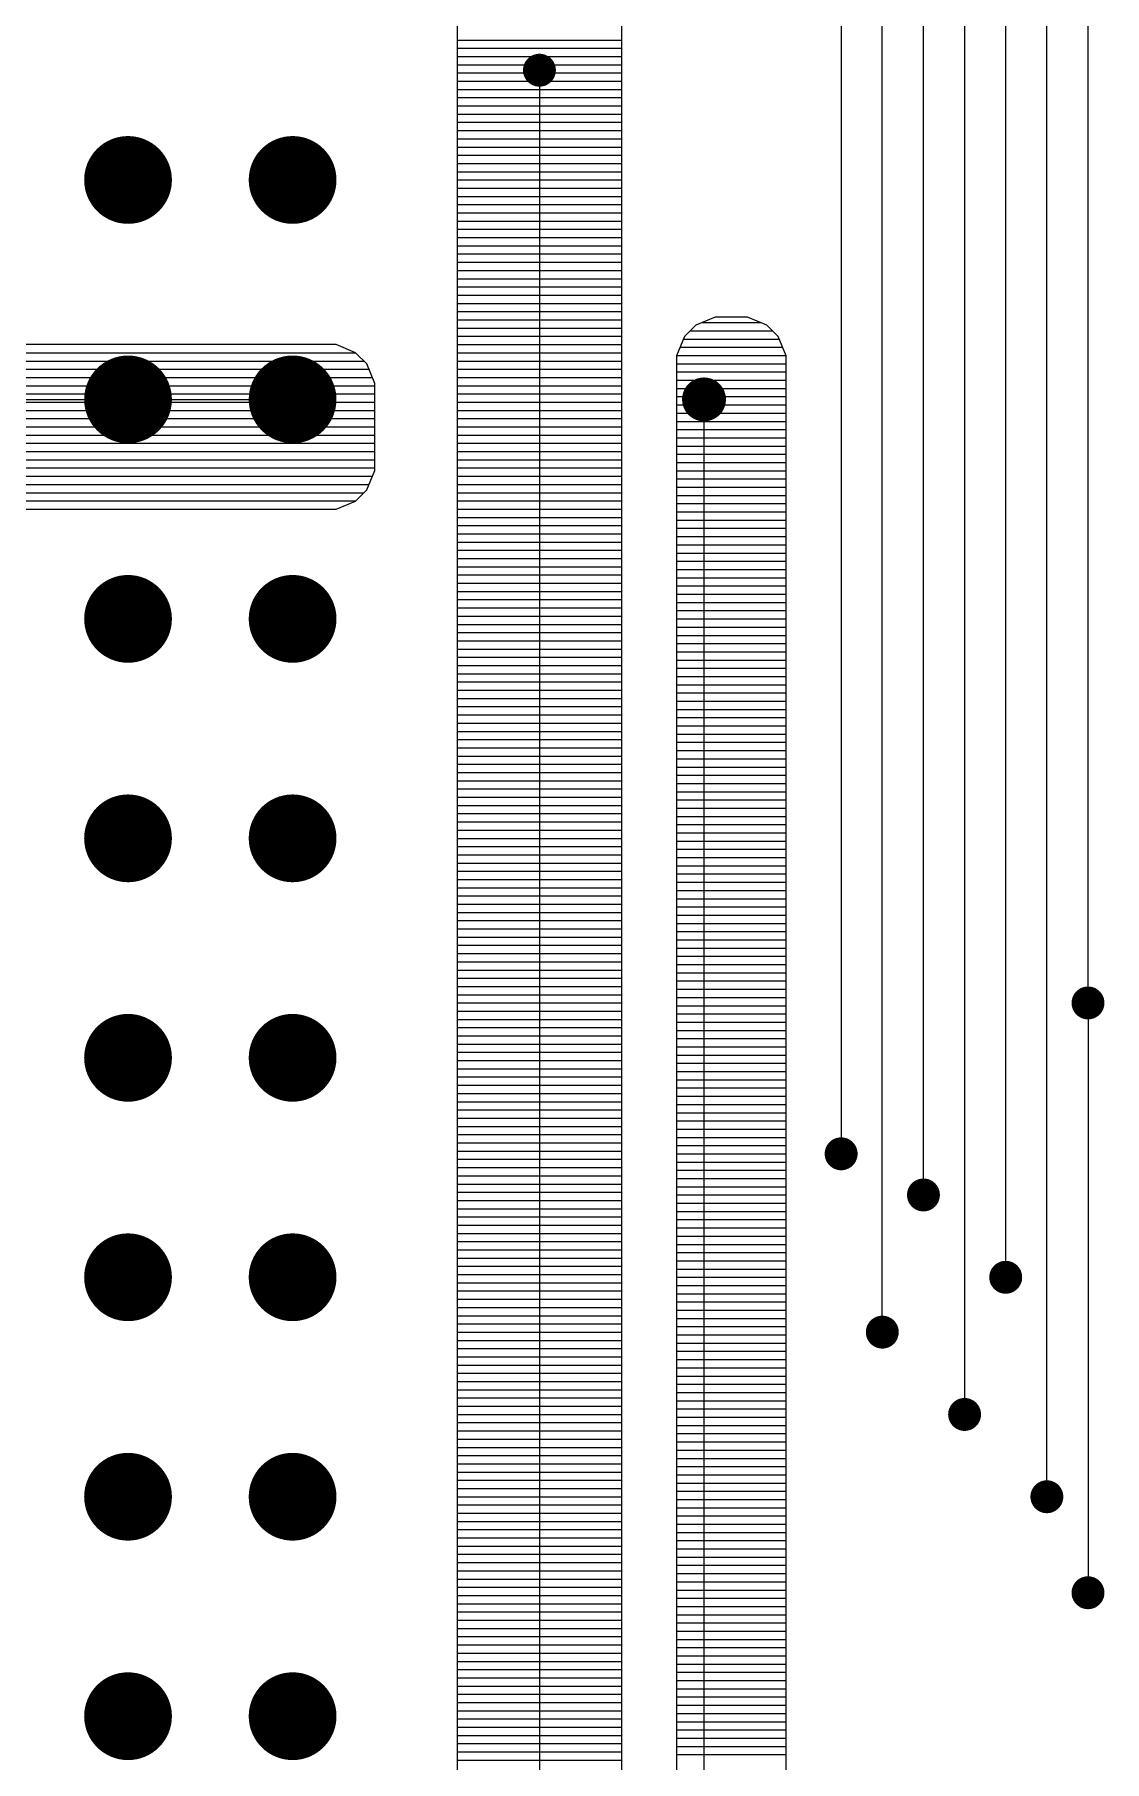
# Model space of a CAD drawing. Extents: x 295 to 953, y 10 to 290.
# Drawn here: x 616.04 to 640.81, y 160.73 to 200.7 of the extents above; entities that cross this region are included whole.
import ezdxf

# ---------------------------------------------------------------- set-up
doc = ezdxf.new("R2010")
doc.units = 0
doc.header["$LTSCALE"] = 5
doc.header["$MEASUREMENT"] = 0
doc.layers.get('0').update_dxf_attribs({"linetype": 'CONTINUOUS', "lineweight": 25})
doc.layers.add('DV-ABPB-A4_IN1', color=4, linetype='CONTINUOUS')

msp = doc.modelspace()

# ---------------------------------------------------------------- linework, layer by layer
at = {"color": 7}
for points, const_width in [([(627.534, 199.873, 1), (627.915, 199.873, 1)], 0.381), ([(617.692, 197.333, 1), (618.708, 197.333, 1)], 1.016), ([(621.502, 197.333, 1), (622.518, 197.333, 1)], 1.016), ([(617.692, 192.253, 1), (618.708, 192.253, 1)], 1.016), ([(621.502, 192.253, 1), (622.518, 192.253, 1)], 1.016), ([(631.281, 192.253, 1), (631.789, 192.253, 1)], 0.508), ([(617.692, 187.173, 1), (618.708, 187.173, 1)], 1.016), ([(621.502, 187.173, 1), (622.518, 187.173, 1)], 1.016), ([(617.692, 182.093, 1), (618.708, 182.093, 1)], 1.016), ([(621.502, 182.093, 1), (622.518, 182.093, 1)], 1.016), ([(640.234, 178.283, 1), (640.615, 178.283, 1)], 0.381), ([(617.692, 177.013, 1), (618.708, 177.013, 1)], 1.016), ([(621.502, 177.013, 1), (622.518, 177.013, 1)], 1.016), ([(634.519, 174.791, 1), (634.9, 174.791, 1)], 0.381), ([(636.424, 173.838, 1), (636.805, 173.838, 1)], 0.381), ([(617.692, 171.933, 1), (618.708, 171.933, 1)], 1.016), ([(621.502, 171.933, 1), (622.518, 171.933, 1)], 1.016), ([(638.329, 171.933, 1), (638.71, 171.933, 1)], 0.381), ([(635.472, 170.663, 1), (635.853, 170.663, 1)], 0.381), ([(637.377, 168.758, 1), (637.758, 168.758, 1)], 0.381), ([(617.692, 166.853, 1), (618.708, 166.853, 1)], 1.016), ([(621.502, 166.853, 1), (622.518, 166.853, 1)], 1.016), ([(639.282, 166.853, 1), (639.663, 166.853, 1)], 0.381), ([(640.234, 164.631, 1), (640.615, 164.631, 1)], 0.381), ([(617.692, 161.773, 1), (618.708, 161.773, 1)], 1.016), ([(621.502, 161.773, 1), (622.518, 161.773, 1)], 1.016)]:
    msp.add_lwpolyline(points, format="xyb", close=True, dxfattribs=dict(at, const_width=const_width))
at = {"layer": 'DV-ABPB-A4_IN1', "color": 7}
for p, q in [((640.425, 178.283), (640.425, 210.033)), ((639.472, 166.853), (639.472, 209.398)), ((638.52, 171.933), (638.52, 208.763)), ((637.567, 208.128), (637.567, 168.758)), ((636.615, 173.838), (636.615, 207.493)), ((635.662, 170.663), (635.662, 206.858)), ((634.71, 206.223), (634.71, 174.791)), ((625.82, 205.324), (625.82, 192.253)), ((629.63, 196.063), (629.627, 205.324)), ((625.82, 200.572), (629.627, 200.572)), ((625.82, 200.381), (629.627, 200.381)), ((625.82, 200.191), (629.627, 200.191)), ((625.82, 200), (629.627, 200)), ((627.725, 199.873), (627.725, 138.913)), ((625.82, 199.81), (629.627, 199.81)), ((625.82, 199.619), (629.627, 199.619)), ((625.82, 199.429), (629.627, 199.429)), ((625.82, 199.238), (629.627, 199.238)), ((625.82, 199.048), (629.627, 199.048)), ((625.82, 198.857), (629.627, 198.857)), ((625.82, 198.667), (629.627, 198.667)), ((625.82, 198.476), (629.627, 198.476)), ((625.82, 198.286), (629.627, 198.286)), ((625.82, 198.095), (629.627, 198.095)), ((625.82, 197.905), (629.627, 197.905)), ((625.82, 197.714), (629.627, 197.714)), ((625.82, 197.524), (629.627, 197.524)), ((625.82, 197.333), (629.627, 197.333)), ((625.82, 197.143), (629.627, 197.143)), ((625.82, 196.952), (629.627, 196.952)), ((625.82, 196.762), (629.627, 196.762)), ((625.82, 196.571), (629.627, 196.571)), ((625.82, 196.381), (629.627, 196.381)), ((625.82, 196.19), (629.627, 196.19)), ((625.82, 196), (629.63, 196)), ((629.63, 179.553), (629.63, 196.063)), ((625.82, 195.809), (629.63, 195.809)), ((625.82, 195.619), (629.63, 195.619)), ((625.82, 195.428), (629.63, 195.428)), ((625.82, 195.238), (629.63, 195.238)), ((625.82, 195.047), (629.63, 195.047)), ((625.82, 194.857), (629.63, 194.857)), ((625.82, 194.666), (629.63, 194.666)), ((625.82, 194.476), (629.63, 194.476)), ((625.82, 194.285), (629.63, 194.285)), ((625.82, 194.095), (629.63, 194.095)), ((625.82, 193.904), (629.63, 193.904)), ((631.347, 193.97), (631.085, 193.709)), ((631.796, 194.158), (631.347, 193.97)), ((631.489, 194.031), (632.848, 194.031)), ((632.541, 194.158), (631.796, 194.158)), ((632.99, 193.97), (632.541, 194.158)), ((633.252, 193.709), (632.99, 193.97)), ((623.016, 193.523), (614.016, 193.523)), ((623.465, 193.335), (623.016, 193.523)), ((625.82, 193.714), (629.63, 193.714)), ((625.82, 193.523), (629.63, 193.523)), ((631.085, 193.709), (630.9, 193.259)), ((631.06, 193.65), (633.277, 193.65)), ((631.217, 193.841), (633.12, 193.841)), ((633.44, 193.259), (633.252, 193.709)), ((579.084, 193.142), (623.658, 193.142)), ((579.274, 193.333), (623.468, 193.333)), ((623.727, 193.074), (623.465, 193.335)), ((623.912, 192.624), (623.727, 193.074)), ((625.82, 193.333), (629.63, 193.333)), ((625.82, 193.142), (629.63, 193.142)), ((630.9, 193.259), (630.9, 188.443)), ((630.9, 193.079), (633.44, 193.079)), ((630.902, 193.269), (633.435, 193.269)), ((630.981, 193.46), (633.356, 193.46)), ((633.44, 182.093), (633.44, 193.259)), ((578.886, 192.761), (623.856, 192.761)), ((578.964, 192.952), (623.778, 192.952)), ((625.82, 192.952), (629.63, 192.952)), ((625.82, 192.761), (629.63, 192.761)), ((630.9, 192.888), (633.44, 192.888)), ((630.9, 192.698), (633.44, 192.698)), ((578.83, 192.571), (623.912, 192.571)), ((578.83, 192.38), (623.912, 192.38)), ((623.915, 190.61), (623.912, 192.624)), ((625.82, 192.571), (629.63, 192.571)), ((625.82, 192.38), (629.63, 192.38)), ((630.9, 192.507), (633.44, 192.507)), ((630.9, 192.317), (633.44, 192.317)), ((578.83, 192.19), (623.912, 192.19)), ((578.83, 191.999), (623.912, 191.999)), ((614.39, 192.253), (618.2, 192.253)), ((618.2, 192.253), (622.01, 192.253)), ((625.82, 192.253), (625.82, 177.648)), ((625.82, 192.19), (629.63, 192.19)), ((625.82, 191.999), (629.63, 191.999)), ((630.9, 192.126), (633.44, 192.126)), ((630.9, 191.936), (633.44, 191.936)), ((631.535, 133.833), (631.535, 192.253)), ((578.858, 191.809), (623.912, 191.809)), ((578.936, 191.618), (623.912, 191.618)), ((625.82, 191.809), (629.63, 191.809)), ((625.82, 191.618), (629.63, 191.618)), ((630.9, 191.745), (633.44, 191.745)), ((630.9, 191.555), (633.44, 191.555)), ((579.02, 191.428), (623.912, 191.428)), ((579.211, 191.237), (623.912, 191.237)), ((625.82, 191.428), (629.63, 191.428)), ((625.82, 191.237), (629.63, 191.237)), ((630.9, 191.364), (633.44, 191.364)), ((630.9, 191.174), (633.44, 191.174)), ((579.574, 191.047), (623.912, 191.047)), ((587.128, 190.856), (623.912, 190.856)), ((625.82, 191.047), (629.63, 191.047)), ((625.82, 190.856), (629.63, 190.856)), ((630.9, 190.983), (633.44, 190.983)), ((630.9, 190.793), (633.44, 190.793)), ((587.4, 190.666), (623.912, 190.666)), ((587.59, 190.475), (623.856, 190.475)), ((587.781, 190.285), (623.778, 190.285)), ((623.727, 190.16), (623.915, 190.61)), ((625.82, 190.666), (629.63, 190.666)), ((625.82, 190.475), (629.63, 190.475)), ((625.82, 190.285), (629.63, 190.285)), ((630.9, 190.602), (633.44, 190.602)), ((630.9, 190.412), (633.44, 190.412)), ((587.971, 190.094), (623.658, 190.094)), ((588.162, 189.904), (623.468, 189.904)), ((623.016, 189.713), (623.465, 189.899)), ((623.465, 189.899), (623.727, 190.16)), ((625.82, 190.094), (629.63, 190.094)), ((625.82, 189.904), (629.63, 189.904)), ((630.9, 190.221), (633.44, 190.221)), ((630.9, 190.031), (633.44, 190.031)), ((588.245, 189.713), (623.016, 189.713)), ((607.031, 189.713), (623.016, 189.713)), ((625.82, 189.713), (629.63, 189.713)), ((625.82, 189.523), (629.63, 189.523)), ((630.9, 189.84), (633.44, 189.84)), ((630.9, 189.65), (633.44, 189.65)), ((625.82, 189.332), (629.63, 189.332)), ((625.82, 189.142), (629.63, 189.142)), ((630.9, 189.459), (633.44, 189.459)), ((630.9, 189.269), (633.44, 189.269)), ((630.9, 189.078), (633.44, 189.078)), ((625.82, 188.951), (629.63, 188.951)), ((625.82, 188.761), (629.63, 188.761)), ((630.9, 188.888), (633.44, 188.888)), ((630.9, 188.697), (633.44, 188.697)), ((625.82, 188.57), (629.63, 188.57)), ((625.82, 188.38), (629.63, 188.38)), ((630.9, 188.507), (633.44, 188.507)), ((630.9, 188.443), (630.9, 147.168)), ((630.9, 188.316), (633.44, 188.316)), ((625.82, 188.189), (629.63, 188.189)), ((625.82, 187.999), (629.63, 187.999)), ((630.9, 188.126), (633.44, 188.126)), ((630.9, 187.935), (633.44, 187.935)), ((625.82, 187.808), (629.63, 187.808)), ((625.82, 187.618), (629.63, 187.618)), ((630.9, 187.745), (633.44, 187.745)), ((630.9, 187.554), (633.44, 187.554)), ((625.82, 187.427), (629.63, 187.427)), ((625.82, 187.237), (629.63, 187.237)), ((630.9, 187.364), (633.44, 187.364)), ((630.9, 187.173), (633.44, 187.173)), ((625.82, 187.046), (629.63, 187.046)), ((625.82, 186.856), (629.63, 186.856)), ((630.9, 186.983), (633.44, 186.983)), ((630.9, 186.792), (633.44, 186.792)), ((625.82, 186.665), (629.63, 186.665)), ((625.82, 186.475), (629.63, 186.475)), ((625.82, 186.284), (629.63, 186.284)), ((630.9, 186.602), (633.44, 186.602)), ((630.9, 186.411), (633.44, 186.411)), ((625.82, 186.094), (629.63, 186.094)), ((625.82, 185.903), (629.63, 185.903)), ((630.9, 186.221), (633.44, 186.221)), ((630.9, 186.03), (633.44, 186.03)), ((625.82, 185.713), (629.63, 185.713)), ((625.82, 185.522), (629.63, 185.522)), ((630.9, 185.84), (633.44, 185.84)), ((630.9, 185.649), (633.44, 185.649)), ((625.82, 185.332), (629.63, 185.332)), ((625.82, 185.141), (629.63, 185.141)), ((630.9, 185.459), (633.44, 185.459)), ((630.9, 185.268), (633.44, 185.268)), ((630.9, 185.078), (633.44, 185.078)), ((625.82, 184.951), (629.63, 184.951)), ((625.82, 184.76), (629.63, 184.76)), ((630.9, 184.887), (633.44, 184.887)), ((630.9, 184.697), (633.44, 184.697)), ((625.82, 184.57), (629.63, 184.57)), ((625.82, 184.379), (629.63, 184.379)), ((630.9, 184.506), (633.44, 184.506)), ((630.9, 184.316), (633.44, 184.316)), ((625.82, 184.189), (629.63, 184.189)), ((625.82, 183.998), (629.63, 183.998)), ((630.9, 184.125), (633.44, 184.125)), ((630.9, 183.935), (633.44, 183.935)), ((625.82, 183.808), (629.63, 183.808)), ((625.82, 183.617), (629.63, 183.617)), ((630.9, 183.744), (633.44, 183.744)), ((630.9, 183.554), (633.44, 183.554)), ((625.82, 183.427), (629.63, 183.427)), ((625.82, 183.236), (629.63, 183.236)), ((630.9, 183.363), (633.44, 183.363)), ((630.9, 183.173), (633.44, 183.173)), ((625.82, 183.046), (629.63, 183.046)), ((625.82, 182.855), (629.63, 182.855)), ((630.9, 182.982), (633.44, 182.982)), ((630.9, 182.792), (633.44, 182.792)), ((625.82, 182.665), (629.63, 182.665)), ((625.82, 182.474), (629.63, 182.474)), ((625.82, 182.284), (629.63, 182.284)), ((630.9, 182.601), (633.44, 182.601)), ((630.9, 182.411), (633.44, 182.411)), ((625.82, 182.093), (629.63, 182.093)), ((625.82, 181.903), (629.63, 181.903)), ((630.9, 182.22), (633.44, 182.22)), ((630.9, 182.03), (633.44, 182.03)), ((633.44, 143.358), (633.44, 182.093)), ((625.82, 181.712), (629.63, 181.712)), ((625.82, 181.522), (629.63, 181.522)), ((630.9, 181.839), (633.44, 181.839)), ((630.9, 181.649), (633.44, 181.649)), ((625.82, 181.331), (629.63, 181.331)), ((625.82, 181.141), (629.63, 181.141)), ((630.9, 181.458), (633.44, 181.458)), ((630.9, 181.268), (633.44, 181.268)), ((625.82, 180.95), (629.63, 180.95)), ((625.82, 180.76), (629.63, 180.76)), ((630.9, 181.077), (633.44, 181.077)), ((630.9, 180.887), (633.44, 180.887)), ((630.9, 180.696), (633.44, 180.696)), ((625.82, 180.569), (629.63, 180.569)), ((625.82, 180.379), (629.63, 180.379)), ((630.9, 180.506), (633.44, 180.506)), ((630.9, 180.315), (633.44, 180.315)), ((625.82, 180.188), (629.63, 180.188)), ((625.82, 179.998), (629.63, 179.998)), ((630.9, 180.125), (633.44, 180.125)), ((630.9, 179.934), (633.44, 179.934)), ((625.82, 179.807), (629.63, 179.807)), ((625.82, 179.617), (629.63, 179.617)), ((629.63, 161.138), (629.63, 179.553)), ((630.9, 179.744), (633.44, 179.744)), ((630.9, 179.553), (633.44, 179.553)), ((625.82, 179.426), (629.63, 179.426)), ((625.82, 179.236), (629.63, 179.236)), ((630.9, 179.363), (633.44, 179.363)), ((630.9, 179.172), (633.44, 179.172)), ((625.82, 179.045), (629.63, 179.045)), ((625.82, 178.855), (629.63, 178.855)), ((630.9, 178.982), (633.44, 178.982)), ((630.9, 178.791), (633.44, 178.791)), ((625.82, 178.664), (629.63, 178.664)), ((625.82, 178.474), (629.63, 178.474)), ((625.82, 178.283), (629.63, 178.283)), ((630.9, 178.601), (633.44, 178.601)), ((630.9, 178.41), (633.44, 178.41)), ((640.425, 178.283), (640.425, 164.631)), ((625.82, 178.093), (629.63, 178.093)), ((625.82, 177.902), (629.63, 177.902)), ((630.9, 178.22), (633.44, 178.22)), ((630.9, 178.029), (633.44, 178.029)), ((625.82, 177.712), (629.63, 177.712)), ((625.82, 177.648), (625.82, 162.408)), ((625.82, 177.521), (629.63, 177.521)), ((630.9, 177.839), (633.44, 177.839)), ((630.9, 177.648), (633.44, 177.648)), ((625.82, 177.331), (629.63, 177.331)), ((625.82, 177.14), (629.63, 177.14)), ((630.9, 177.458), (633.44, 177.458)), ((630.9, 177.267), (633.44, 177.267)), ((625.82, 176.95), (629.63, 176.95)), ((625.82, 176.759), (629.63, 176.759)), ((630.9, 177.077), (633.44, 177.077)), ((630.9, 176.886), (633.44, 176.886)), ((630.9, 176.696), (633.44, 176.696)), ((625.82, 176.569), (629.63, 176.569)), ((625.82, 176.378), (629.63, 176.378)), ((630.9, 176.505), (633.44, 176.505)), ((630.9, 176.315), (633.44, 176.315)), ((625.82, 176.188), (629.63, 176.188)), ((625.82, 175.997), (629.63, 175.997)), ((630.9, 176.124), (633.44, 176.124)), ((630.9, 175.934), (633.44, 175.934)), ((625.82, 175.807), (629.63, 175.807)), ((625.82, 175.616), (629.63, 175.616)), ((630.9, 175.743), (633.44, 175.743)), ((630.9, 175.553), (633.44, 175.553)), ((625.82, 175.426), (629.63, 175.426)), ((625.82, 175.235), (629.63, 175.235)), ((630.9, 175.362), (633.44, 175.362)), ((630.9, 175.172), (633.44, 175.172)), ((625.82, 175.045), (629.63, 175.045)), ((625.82, 174.854), (629.63, 174.854)), ((630.9, 174.981), (633.44, 174.981)), ((630.9, 174.791), (633.44, 174.791)), ((625.82, 174.664), (629.63, 174.664)), ((625.82, 174.473), (629.63, 174.473)), ((630.9, 174.6), (633.44, 174.6)), ((630.9, 174.41), (633.44, 174.41)), ((625.82, 174.283), (629.63, 174.283)), ((625.82, 174.092), (629.63, 174.092)), ((625.82, 173.902), (629.63, 173.902)), ((630.9, 174.219), (633.44, 174.219)), ((630.9, 174.029), (633.44, 174.029)), ((625.82, 173.711), (629.63, 173.711)), ((625.82, 173.521), (629.63, 173.521)), ((630.9, 173.838), (633.44, 173.838)), ((630.9, 173.648), (633.44, 173.648)), ((625.82, 173.33), (629.63, 173.33)), ((625.82, 173.14), (629.63, 173.14)), ((630.9, 173.457), (633.44, 173.457)), ((630.9, 173.267), (633.44, 173.267)), ((625.82, 172.949), (629.63, 172.949)), ((625.82, 172.759), (629.63, 172.759)), ((630.9, 173.076), (633.44, 173.076)), ((630.9, 172.886), (633.44, 172.886)), ((630.9, 172.695), (633.44, 172.695)), ((625.82, 172.568), (629.63, 172.568)), ((625.82, 172.378), (629.63, 172.378)), ((630.9, 172.505), (633.44, 172.505)), ((630.9, 172.314), (633.44, 172.314)), ((625.82, 172.187), (629.63, 172.187)), ((625.82, 171.997), (629.63, 171.997)), ((630.9, 172.124), (633.44, 172.124)), ((630.9, 171.933), (633.44, 171.933)), ((625.82, 171.806), (629.63, 171.806)), ((625.82, 171.616), (629.63, 171.616)), ((630.9, 171.743), (633.44, 171.743)), ((630.9, 171.552), (633.44, 171.552)), ((625.82, 171.425), (629.63, 171.425)), ((625.82, 171.235), (629.63, 171.235)), ((630.9, 171.362), (633.44, 171.362)), ((630.9, 171.171), (633.44, 171.171)), ((625.82, 171.044), (629.63, 171.044)), ((625.82, 170.854), (629.63, 170.854)), ((630.9, 170.981), (633.44, 170.981)), ((630.9, 170.79), (633.44, 170.79)), ((625.82, 170.663), (629.63, 170.663)), ((625.82, 170.473), (629.63, 170.473)), ((630.9, 170.6), (633.44, 170.6)), ((630.9, 170.409), (633.44, 170.409)), ((625.82, 170.282), (629.63, 170.282)), ((625.82, 170.092), (629.63, 170.092)), ((625.82, 169.901), (629.63, 169.901)), ((630.9, 170.219), (633.44, 170.219)), ((630.9, 170.028), (633.44, 170.028)), ((625.82, 169.711), (629.63, 169.711)), ((625.82, 169.52), (629.63, 169.52)), ((630.9, 169.838), (633.44, 169.838)), ((630.9, 169.647), (633.44, 169.647)), ((625.82, 169.33), (629.63, 169.33)), ((625.82, 169.139), (629.63, 169.139)), ((630.9, 169.457), (633.44, 169.457)), ((630.9, 169.266), (633.44, 169.266)), ((625.82, 168.949), (629.63, 168.949)), ((625.82, 168.758), (629.63, 168.758)), ((630.9, 169.076), (633.44, 169.076)), ((630.9, 168.885), (633.44, 168.885)), ((630.9, 168.695), (633.44, 168.695)), ((625.82, 168.568), (629.63, 168.568)), ((625.82, 168.377), (629.63, 168.377)), ((630.9, 168.504), (633.44, 168.504)), ((630.9, 168.314), (633.44, 168.314)), ((625.82, 168.187), (629.63, 168.187)), ((625.82, 167.996), (629.63, 167.996)), ((630.9, 168.123), (633.44, 168.123)), ((630.9, 167.933), (633.44, 167.933)), ((625.82, 167.806), (629.63, 167.806)), ((625.82, 167.615), (629.63, 167.615)), ((630.9, 167.742), (633.44, 167.742)), ((630.9, 167.552), (633.44, 167.552)), ((625.82, 167.425), (629.63, 167.425)), ((625.82, 167.234), (629.63, 167.234)), ((630.9, 167.361), (633.44, 167.361)), ((630.9, 167.171), (633.44, 167.171)), ((625.82, 167.044), (629.63, 167.044)), ((625.82, 166.853), (629.63, 166.853)), ((630.9, 166.98), (633.44, 166.98)), ((630.9, 166.79), (633.44, 166.79)), ((625.82, 166.663), (629.63, 166.663)), ((625.82, 166.472), (629.63, 166.472)), ((630.9, 166.599), (633.44, 166.599)), ((630.9, 166.409), (633.44, 166.409)), ((625.82, 166.282), (629.63, 166.282)), ((625.82, 166.091), (629.63, 166.091)), ((625.82, 165.901), (629.63, 165.901)), ((630.9, 166.218), (633.44, 166.218)), ((630.9, 166.028), (633.44, 166.028)), ((625.82, 165.71), (629.63, 165.71)), ((625.82, 165.52), (629.63, 165.52)), ((630.9, 165.837), (633.44, 165.837)), ((630.9, 165.647), (633.44, 165.647)), ((625.82, 165.329), (629.63, 165.329)), ((625.82, 165.139), (629.63, 165.139)), ((630.9, 165.456), (633.44, 165.456)), ((630.9, 165.266), (633.44, 165.266)), ((625.82, 164.948), (629.63, 164.948)), ((625.82, 164.758), (629.63, 164.758)), ((630.9, 165.075), (633.44, 165.075)), ((630.9, 164.885), (633.44, 164.885)), ((630.9, 164.694), (633.44, 164.694)), ((625.82, 164.567), (629.63, 164.567)), ((625.82, 164.377), (629.63, 164.377)), ((630.9, 164.504), (633.44, 164.504)), ((630.9, 164.313), (633.44, 164.313)), ((625.82, 164.186), (629.63, 164.186)), ((625.82, 163.996), (629.63, 163.996)), ((630.9, 164.123), (633.44, 164.123)), ((630.9, 163.932), (633.44, 163.932)), ((625.82, 163.805), (629.63, 163.805)), ((625.82, 163.615), (629.63, 163.615)), ((630.9, 163.742), (633.44, 163.742)), ((630.9, 163.551), (633.44, 163.551)), ((625.82, 163.424), (629.63, 163.424)), ((625.82, 163.234), (629.63, 163.234)), ((630.9, 163.361), (633.44, 163.361)), ((630.9, 163.17), (633.44, 163.17)), ((625.82, 163.043), (629.63, 163.043)), ((625.82, 162.853), (629.63, 162.853)), ((630.9, 162.98), (633.44, 162.98)), ((630.9, 162.789), (633.44, 162.789)), ((625.82, 162.408), (625.817, 140.445)), ((625.82, 162.662), (629.63, 162.662)), ((625.82, 162.472), (629.63, 162.472)), ((630.9, 162.599), (633.44, 162.599)), ((630.9, 162.408), (633.44, 162.408)), ((625.817, 162.281), (629.63, 162.281)), ((625.817, 162.091), (629.63, 162.091)), ((625.817, 161.9), (629.63, 161.9)), ((630.9, 162.218), (633.44, 162.218)), ((630.9, 162.027), (633.44, 162.027)), ((625.817, 161.71), (629.63, 161.71)), ((625.817, 161.519), (629.63, 161.519)), ((630.9, 161.837), (633.44, 161.837)), ((630.9, 161.646), (633.44, 161.646)), ((625.817, 161.329), (629.63, 161.329)), ((625.817, 161.138), (629.63, 161.138)), ((629.63, 152.883), (629.63, 161.138)), ((630.9, 161.456), (633.44, 161.456)), ((630.9, 161.265), (633.44, 161.265)), ((625.817, 160.948), (629.63, 160.948)), ((625.817, 160.757), (629.63, 160.757)), ((630.9, 161.075), (633.44, 161.075)), ((630.9, 160.884), (633.44, 160.884))]:
    msp.add_line(p, q, dxfattribs=at)

doc.saveas('drawing.dxf')
